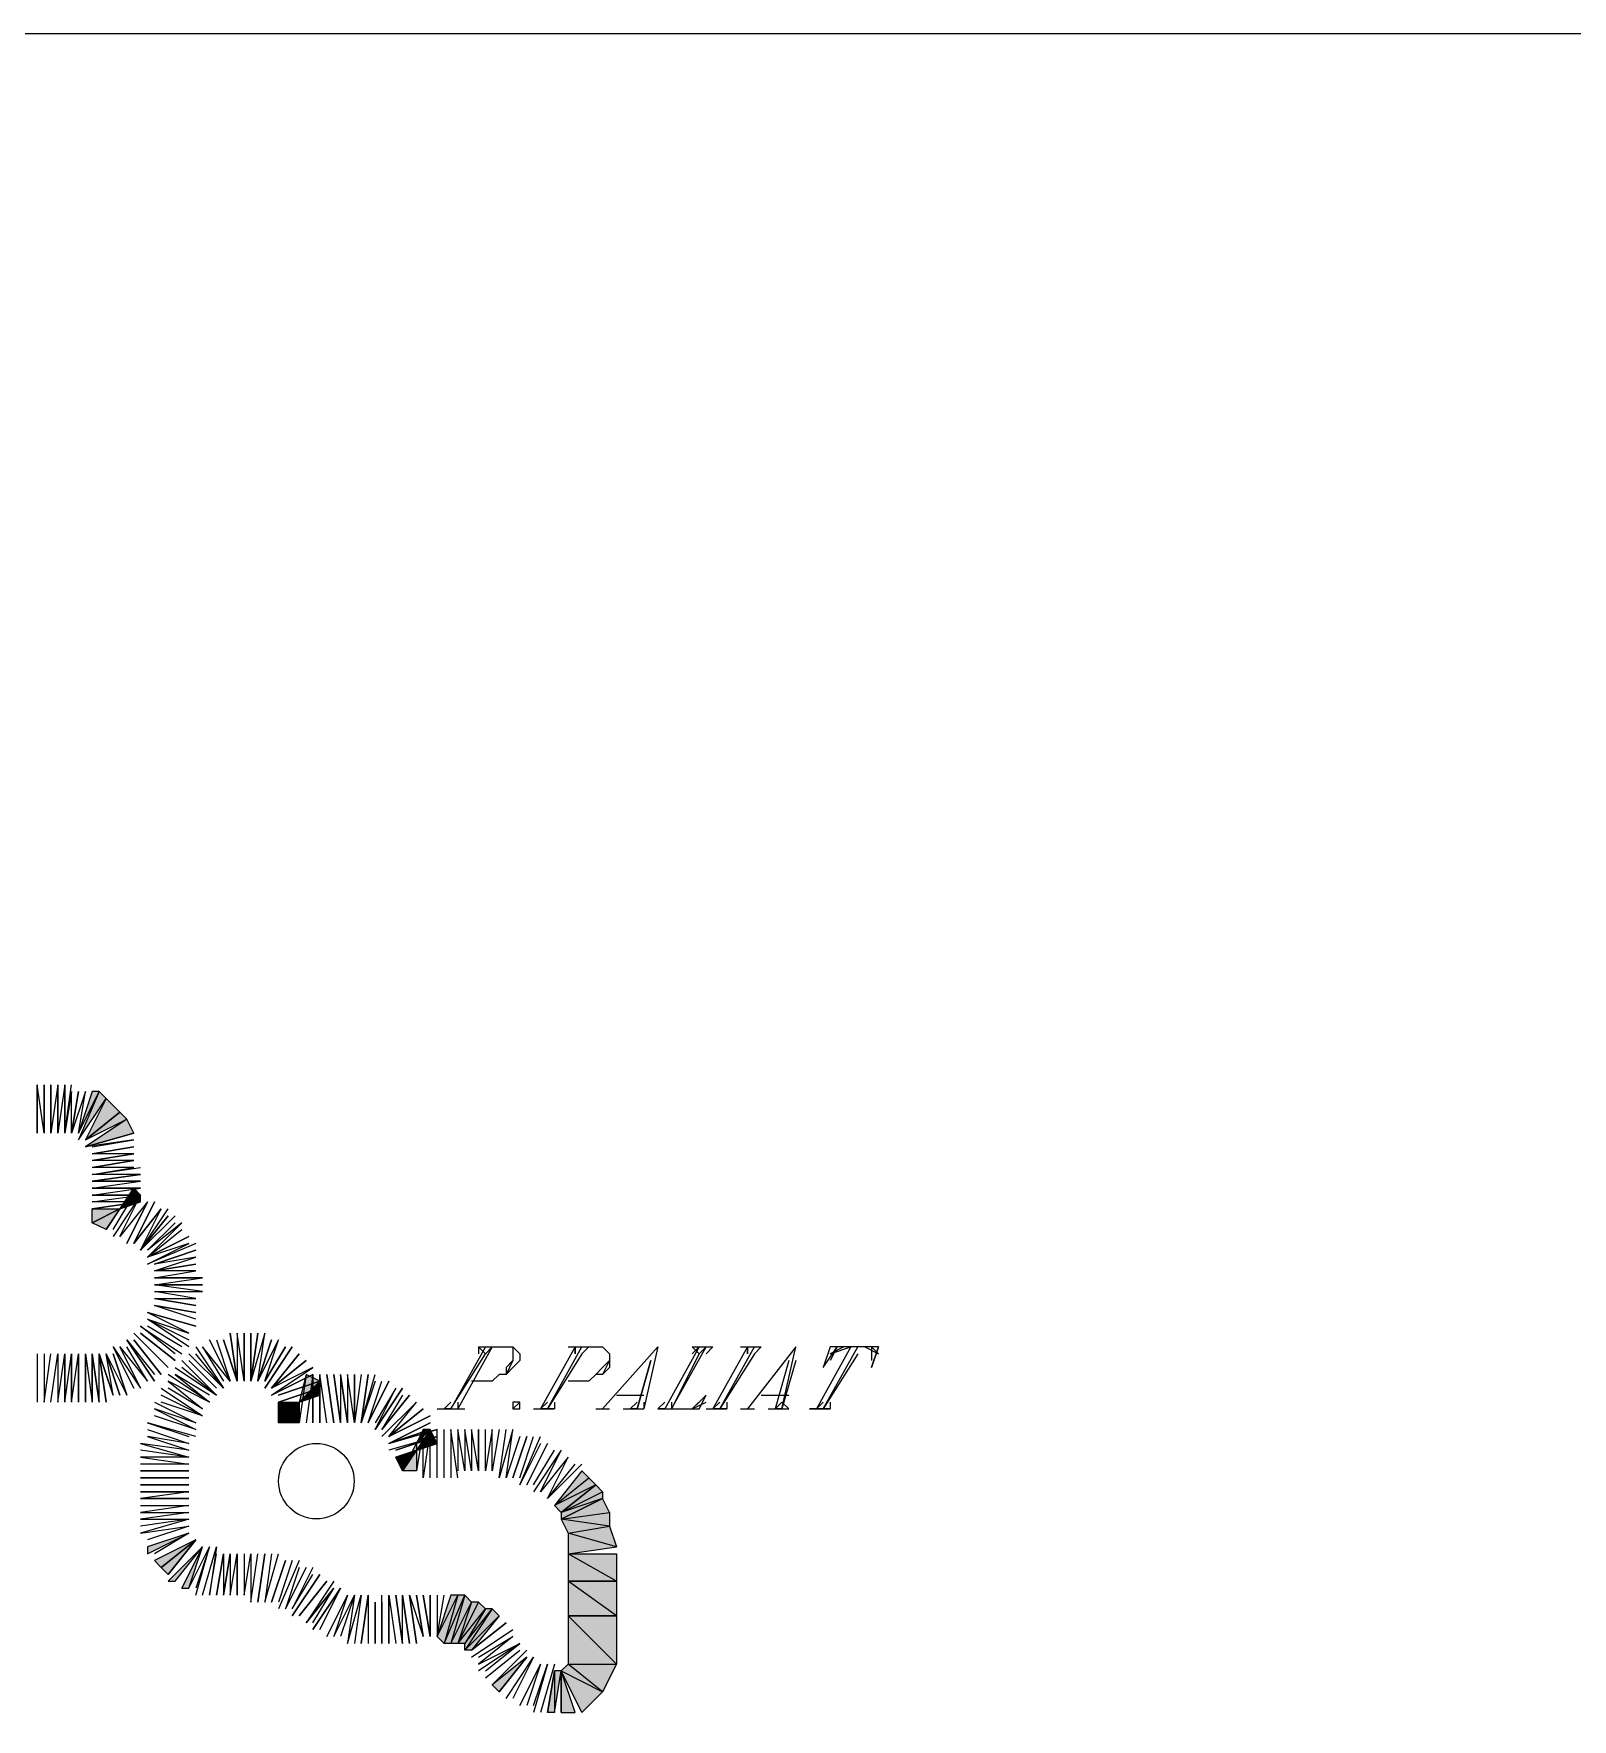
# Model space of a CAD drawing. Header units: millimetres. Extents: x 658 to 813, y 806 to 883.
# Drawn here: x 789.176 to 789.854, y 866.88 to 867.623 of the extents above; entities that cross this region are included whole.
import ezdxf

# ---------------------------------------------------------------- set-up
doc = ezdxf.new("R2010")
doc.units = ezdxf.units.MM
doc.header["$LTSCALE"] = 0.1
doc.linetypes.add('atContinuous2', pattern=[0])
doc.layers.add('arsir', color=14, linetype='Continuous', lineweight=0)
for name, color, linetype in [('pantai1', 7, 'Continuous'), ('SYMBOL', 7, 'Continuous'), ('TEXT', 8, 'Continuous'), ('zat_Mask_solid', 7, 'Continuous')]:
    doc.layers.add(name, color=color, linetype=linetype)

msp = doc.modelspace()

# ---------------------------------------------------------------- hatches: boundary and pattern name
at = {"layer": 'pantai1'}
for points in [[(789.20778, 867.15402), (789.20474, 867.15706), (789.19562, 867.13578)], [(789.21386, 867.14794), (789.20778, 867.15402), (789.19866, 867.13578)], [(789.2169, 867.1449), (789.21386, 867.14794), (789.19866, 867.13578)], [(789.21994, 867.13882), (789.2169, 867.1449), (789.19866, 867.13274)], [(789.21386, 867.10538), (789.22298, 867.11146), (789.21994, 867.1145)], [(789.21386, 867.10538), (789.20778, 867.09626), (789.2017, 867.0993)], [(789.2929, 867.02026), (789.30202, 867.02938), (789.29594, 867.03242)], [(789.2929, 867.02026), (789.2929, 867.01114), (789.28378, 867.01114)], [(789.34458, 867.00202), (789.35066, 867.0081), (789.34762, 867.0081)], [(789.34458, 867.00202), (789.34458, 866.98986), (789.3385, 866.98986)], [(789.34458, 866.99898), (789.3385, 866.98986), (789.33546, 866.99594)], [(789.40538, 866.97466), (789.42058, 866.98682), (789.41754, 866.98986)], [(789.42362, 866.98378), (789.40538, 866.97466), (789.42058, 866.98682)], [(789.40842, 866.97162), (789.42362, 866.98378), (789.40538, 866.97466)], [(789.40842, 866.96858), (789.4297, 866.97162), (789.42666, 866.9777)], [(789.40842, 866.96858), (789.42666, 866.9777), (789.40842, 866.97162)], [(789.4297, 866.96554), (789.40842, 866.96858), (789.4297, 866.97162)], [(789.41146, 866.9625), (789.4297, 866.96554), (789.40842, 866.96858)], [(789.22602, 866.95642), (789.22602, 866.95338), (789.24426, 866.9625)], [(789.22906, 866.95034), (789.2321, 866.9473), (789.2473, 866.95946)], [(789.2321, 866.9473), (789.23514, 866.94426), (789.2473, 866.95946)], [(789.23514, 866.94122), (789.23818, 866.94122), (789.25034, 866.95642)], [(789.24122, 866.93818), (789.24426, 866.93818), (789.25034, 866.95642)], [(789.37802, 866.89562), (789.38106, 866.89258), (789.39322, 866.90778)], [(789.40842, 866.88346), (789.4145, 866.88346), (789.40842, 866.9017)]]:
    msp.add_hatch(color=7, dxfattribs=at).paths.add_polyline_path(points)
h = msp.add_hatch(color=7, dxfattribs=at)
h.paths.add_polyline_path([(789.42666, 866.9777), (789.40842, 866.97162), (789.42666, 866.98074)], flags=17)
h.paths.add_polyline_path([(789.40842, 866.97162), (789.42666, 866.98074), (789.42362, 866.98378)])
h = msp.add_hatch(color=7, dxfattribs=at)
h.paths.add_polyline_path([(789.41146, 866.95338), (789.43274, 866.95642), (789.41146, 866.9625)])
h.paths.add_polyline_path([(789.43274, 866.95642), (789.41146, 866.9625), (789.4297, 866.96554)])
h = msp.add_hatch(color=7, dxfattribs=at)
h.paths.add_polyline_path([(789.41146, 866.94122), (789.43274, 866.94122), (789.41146, 866.95338)], flags=16)
h.paths.add_polyline_path([(789.43274, 866.94122), (789.41146, 866.95338), (789.43274, 866.95338)])
h = msp.add_hatch(color=7, dxfattribs=at)
h.paths.add_polyline_path([(789.41146, 866.92602), (789.43274, 866.92602), (789.41146, 866.94122)], flags=16)
h.paths.add_polyline_path([(789.43274, 866.92602), (789.41146, 866.94122), (789.43274, 866.94122)])
h = msp.add_hatch(color=7, dxfattribs=at)
h.paths.add_polyline_path([(789.35978, 866.93514), (789.3537, 866.9169), (789.36282, 866.93514)], flags=16)
h.paths.add_polyline_path([(789.3537, 866.9169), (789.36282, 866.93514), (789.35674, 866.91386)])
h = msp.add_hatch(color=7, dxfattribs=at)
h.paths.add_polyline_path([(789.36282, 866.93514), (789.35674, 866.91386), (789.36586, 866.93514)], flags=16)
h.paths.add_polyline_path([(789.35674, 866.91386), (789.36586, 866.93514), (789.35978, 866.91386)])
h = msp.add_hatch(color=7, dxfattribs=at)
h.paths.add_polyline_path([(789.36586, 866.93514), (789.35978, 866.91386), (789.3689, 866.9321)])
h.paths.add_polyline_path([(789.35978, 866.91386), (789.3689, 866.9321), (789.36282, 866.91386)], flags=17)
h = msp.add_hatch(color=7, dxfattribs=at)
h.paths.add_polyline_path([(789.37194, 866.9321), (789.36282, 866.91386), (789.37498, 866.92906)])
h.paths.add_polyline_path([(789.36282, 866.91386), (789.37498, 866.92906), (789.36586, 866.91386)], flags=17)
h = msp.add_hatch(color=7, dxfattribs=at)
h.paths.add_polyline_path([(789.37498, 866.92906), (789.36586, 866.91386), (789.37802, 866.92906)], flags=16)
h.paths.add_polyline_path([(789.36586, 866.91386), (789.37802, 866.92906), (789.36586, 866.91082)], flags=17)
h.paths.add_polyline_path([(789.37802, 866.92906), (789.36586, 866.91082), (789.38106, 866.92602)])
h.paths.add_polyline_path([(789.36586, 866.91082), (789.38106, 866.92602), (789.3689, 866.91082)], flags=17)
h = msp.add_hatch(color=7, dxfattribs=at)
h.paths.add_polyline_path([(789.41146, 866.90474), (789.43274, 866.90474), (789.41146, 866.92602)], flags=16)
h.paths.add_polyline_path([(789.43274, 866.90474), (789.41146, 866.92602), (789.43274, 866.92602)])
h = msp.add_hatch(color=7, dxfattribs=at)
h.paths.add_polyline_path([(789.40234, 866.88346), (789.40538, 866.9017), (789.40538, 866.88346)])
h.paths.add_polyline_path([(789.40538, 866.9017), (789.40538, 866.88346), (789.40842, 866.9017)])
at = {"layer": 'zat_Mask_solid'}
for points in [[(789.20474, 867.15706), (789.2017, 867.15706), (789.19562, 867.13882)], [(789.21386, 867.10538), (789.2017, 867.0993), (789.2017, 867.10538)], [(789.21386, 867.10538), (789.22298, 867.10842), (789.22298, 867.11146)], [(789.2929, 867.02026), (789.30202, 867.0233), (789.30202, 867.02938)], [(789.2929, 867.02026), (789.28378, 867.01114), (789.28378, 867.02026)], [(789.34458, 866.99898), (789.3537, 867.00202), (789.35066, 867.0081)], [(789.3689, 866.9321), (789.36282, 866.91386), (789.37194, 866.9321)], [(789.40842, 866.9017), (789.42666, 866.89258), (789.41146, 866.90474)], [(789.42666, 866.89258), (789.41146, 866.90474), (789.43274, 866.90474)], [(789.41754, 866.88346), (789.40842, 866.9017), (789.42666, 866.89258)]]:
    msp.add_hatch(color=7, dxfattribs=at).paths.add_polyline_path(points)

# ---------------------------------------------------------------- linework, layer by layer
at = {"layer": 'arsir', "color": 7}
msp.add_lwpolyline([(783.02818, 861.68742), (790.16922, 861.68742), (790.16922, 867.62334), (783.02818, 867.62334)], close=True, dxfattribs=at)
at = {"layer": 'pantai1', "color": 7, "linetype": 'atContinuous2'}
for p, q in [((789.41146, 866.9625), (789.4297, 866.96554)), ((789.4297, 866.96554), (789.43274, 866.95642)), ((789.43274, 866.95642), (789.41146, 866.9625)), ((789.41146, 866.9625), (789.41146, 866.95338)), ((789.43274, 866.95642), (789.41146, 866.9625)), ((789.41146, 866.95338), (789.43274, 866.95642)), ((789.43274, 866.94122), (789.41146, 866.95338)), ((789.41146, 866.95338), (789.41146, 866.94122)), ((789.43274, 866.94122), (789.41146, 866.95338)), ((789.41146, 866.95338), (789.43274, 866.95338)), ((789.43274, 866.95338), (789.43274, 866.94122)), ((789.43274, 866.92602), (789.41146, 866.94122)), ((789.41146, 866.94122), (789.41146, 866.92602)), ((789.43274, 866.92602), (789.41146, 866.94122)), ((789.41146, 866.94122), (789.43274, 866.94122)), ((789.41146, 866.94122), (789.43274, 866.94122)), ((789.43274, 866.94122), (789.43274, 866.92602)), ((789.41146, 866.92602), (789.43274, 866.92602)), ((789.40234, 866.88346), (789.40538, 866.9017)), ((789.40538, 866.9017), (789.40538, 866.88346)), ((789.40538, 866.9017), (789.40538, 866.88346)), ((789.40538, 866.88346), (789.40842, 866.9017)), ((789.40842, 866.9017), (789.40538, 866.9017)), ((789.40538, 866.88346), (789.40234, 866.88346))]:
    msp.add_line(p, q, dxfattribs=at)
at = {"layer": 'pantai1', "color": 7}
for points in [[(789.18042, 867.1601), (789.18042, 867.13882), (789.18042, 867.1601), (789.18042, 867.13882), (789.17738, 867.1601), (789.17738, 867.13882), (789.17738, 867.1601), (789.17738, 867.13882), (789.17738, 867.1601)], [(789.18954, 867.1601), (789.1865, 867.13882), (789.1865, 867.1601), (789.1865, 867.13882), (789.1865, 867.1601), (789.18346, 867.13882), (789.18346, 867.1601), (789.18346, 867.13882), (789.18346, 867.1601)], [(789.19258, 867.13882), (789.19258, 867.15706), (789.18954, 867.13882), (789.19258, 867.1601)], [(789.18954, 867.13882), (789.18954, 867.1601), (789.18954, 867.13882)], [(789.2017, 867.15706), (789.19562, 867.13882), (789.19866, 867.15706), (789.19258, 867.13882), (789.19562, 867.15706), (789.19258, 867.13882), (789.19562, 867.15706)], [(789.20778, 867.15402), (789.20474, 867.15706), (789.19562, 867.13578), (789.20778, 867.15402)], [(789.19562, 867.13882), (789.20474, 867.15706)], [(789.20474, 867.15706), (789.2017, 867.15706), (789.19562, 867.13882), (789.20474, 867.15706)], [(789.21386, 867.14794), (789.20778, 867.15402), (789.19866, 867.13578), (789.21386, 867.14794)], [(789.20778, 867.15402), (789.19866, 867.13578)], [(789.2169, 867.1449), (789.21386, 867.14794), (789.19866, 867.13578), (789.2169, 867.1449)], [(789.21386, 867.14794), (789.19866, 867.13578)], [(789.21994, 867.13882), (789.2169, 867.1449), (789.19866, 867.13274), (789.21994, 867.13882)], [(789.19866, 867.13578), (789.2169, 867.1449)], [(789.2017, 867.13274), (789.21994, 867.13578), (789.19866, 867.13274), (789.21994, 867.13882), (789.19866, 867.13274)], [(789.21994, 867.1297), (789.2017, 867.1297), (789.21994, 867.13274), (789.2017, 867.1297), (789.21994, 867.13274)], [(789.21994, 867.12666), (789.2017, 867.12666), (789.21994, 867.1297), (789.2017, 867.12666)], [(789.2017, 867.12058), (789.21994, 867.12362), (789.2017, 867.12362), (789.21994, 867.12666), (789.2017, 867.12362)], [(789.22298, 867.12058), (789.2017, 867.12058), (789.22298, 867.12362)], [(789.2017, 867.11754), (789.22298, 867.12058), (789.2017, 867.11754)], [(789.2017, 867.1145), (789.22298, 867.11754), (789.2017, 867.11754), (789.22298, 867.11754)], [(789.2017, 867.11146), (789.22298, 867.1145), (789.2017, 867.1145), (789.22298, 867.1145)], [(789.20778, 867.09626), (789.21994, 867.1145)], [(789.21386, 867.10538), (789.22298, 867.11146), (789.21994, 867.1145), (789.21386, 867.10538)], [(789.22298, 867.10842), (789.2017, 867.10538), (789.22298, 867.10842), (789.2017, 867.10842), (789.22298, 867.11146), (789.2017, 867.11146), (789.22298, 867.11146)], [(789.21386, 867.10538), (789.20778, 867.09626), (789.2017, 867.0993), (789.21386, 867.10538)], [(789.21386, 867.10538), (789.2017, 867.0993), (789.2017, 867.10538), (789.21386, 867.10538)], [(789.22602, 867.10842), (789.2169, 867.09018), (789.22602, 867.10842), (789.21386, 867.09322), (789.22298, 867.11146), (789.21082, 867.09322)], [(789.21082, 867.09626), (789.21994, 867.11146)], [(789.21386, 867.10538), (789.22298, 867.10842), (789.22298, 867.11146), (789.21386, 867.10538)], [(789.21994, 867.09018), (789.22906, 867.10842), (789.21994, 867.09018), (789.22906, 867.10842)], [(789.22298, 867.08714), (789.2321, 867.10538), (789.21994, 867.09018), (789.2321, 867.10538)], [(789.23818, 867.10234), (789.22298, 867.08714), (789.23514, 867.10234), (789.22298, 867.08714), (789.23514, 867.10538)], [(789.22602, 867.0841), (789.24122, 867.0993), (789.22602, 867.08714), (789.23818, 867.0993)], [(789.2473, 867.09018), (789.22602, 867.08106), (789.24426, 867.09018), (789.22602, 867.0841), (789.24426, 867.09322), (789.22602, 867.0841), (789.24122, 867.09626)], [(789.22906, 867.07802), (789.2473, 867.0841), (789.22906, 867.08106), (789.2473, 867.08714), (789.22906, 867.08106)], [(789.22906, 867.07498), (789.2473, 867.07802), (789.22906, 867.07802), (789.2473, 867.08106), (789.22906, 867.07802), (789.2473, 867.08106)], [(789.22906, 867.0689), (789.25034, 867.0689), (789.22906, 867.07194), (789.25034, 867.07194), (789.22906, 867.07194), (789.25034, 867.07498), (789.22906, 867.07498), (789.2473, 867.07498)], [(789.22906, 867.06586), (789.2473, 867.06586), (789.22906, 867.0689), (789.2473, 867.0689)], [(789.2473, 867.06282), (789.22906, 867.06586), (789.2473, 867.06282)], [(789.2473, 867.05674), (789.22906, 867.06282), (789.2473, 867.05978), (789.22906, 867.06282)], [(789.23818, 867.04154), (789.22298, 867.0537), (789.24122, 867.04154)], [(789.22602, 867.05674), (789.24426, 867.05066), (789.22602, 867.05978), (789.2473, 867.0537), (789.22602, 867.05978)], [(789.24426, 867.04458), (789.22602, 867.05674), (789.24426, 867.04762)], [(789.24122, 867.04458), (789.22602, 867.0537)], [(789.2169, 867.04762), (789.22906, 867.02938), (789.2169, 867.04762), (789.22906, 867.03242)], [(789.21994, 867.05066), (789.23514, 867.03546), (789.21994, 867.05066)], [(789.21994, 867.04762), (789.2321, 867.03242), (789.21994, 867.04762)], [(789.23818, 867.0385), (789.22298, 867.05066), (789.23818, 867.0385)], [(789.25642, 867.04762), (789.2625, 867.02938), (789.25338, 867.04762), (789.2625, 867.02938), (789.25034, 867.04458), (789.25946, 867.02938)], [(789.26858, 867.02938), (789.26554, 867.05066), (789.26554, 867.02938), (789.2625, 867.05066), (789.26554, 867.02938), (789.25946, 867.04762), (789.26554, 867.02938)], [(789.26858, 867.02938), (789.26858, 867.05066), (789.26858, 867.02938), (789.26858, 867.05066)], [(789.27466, 867.02938), (789.28074, 867.04762), (789.27466, 867.02938), (789.2777, 867.05066), (789.27162, 867.02938), (789.27466, 867.05066), (789.27162, 867.02938), (789.27162, 867.05066), (789.27162, 867.02938)], [(789.2777, 867.02938), (789.28682, 867.04458), (789.2777, 867.02938), (789.28378, 867.04762), (789.27466, 867.02938), (789.28378, 867.04762)], [(789.17738, 867.04154), (789.17738, 867.02026)], [(789.18042, 867.04154), (789.18042, 867.02026), (789.18346, 867.04154)], [(789.18346, 867.02026), (789.1865, 867.04154), (789.1865, 867.02026), (789.18954, 867.04154), (789.18954, 867.02026), (789.18954, 867.04154)], [(789.18954, 867.02026), (789.19258, 867.04154), (789.19258, 867.02026), (789.19258, 867.04154), (789.19258, 867.02026), (789.19562, 867.04154), (789.19562, 867.02026), (789.19562, 867.04154), (789.19562, 867.02026)], [(789.19866, 867.04154), (789.19866, 867.02026), (789.19866, 867.04154), (789.19866, 867.02026), (789.19866, 867.04154), (789.2017, 867.02026), (789.2017, 867.04154), (789.2017, 867.02026), (789.2017, 867.04154), (789.20474, 867.02026), (789.2017, 867.04154), (789.20474, 867.02026), (789.20474, 867.04154), (789.20778, 867.02026), (789.20474, 867.04154), (789.20778, 867.02026)], [(789.20474, 867.04154), (789.21082, 867.0233), (789.20474, 867.04154)], [(789.21082, 867.0233), (789.20778, 867.04154), (789.21386, 867.0233), (789.20778, 867.04154), (789.2169, 867.0233), (789.21082, 867.04154), (789.2169, 867.0233)], [(789.21082, 867.04458), (789.21994, 867.02634), (789.21082, 867.04458), (789.22298, 867.02634), (789.21386, 867.04458), (789.22298, 867.02634)], [(789.21386, 867.04458), (789.22602, 867.02938), (789.2169, 867.04458)], [(789.24122, 867.0385), (789.25642, 867.0233), (789.24122, 867.03546)], [(789.25946, 867.02634), (789.24426, 867.04154), (789.25946, 867.02634)], [(789.25642, 867.02634), (789.24426, 867.0385)], [(789.2473, 867.04458), (789.25946, 867.02634), (789.2473, 867.04154)], [(789.2777, 867.02634), (789.28986, 867.04458), (789.2777, 867.02634)], [(789.28074, 867.0233), (789.29898, 867.03546), (789.28074, 867.02634), (789.29594, 867.0385), (789.28074, 867.02634), (789.2929, 867.04154), (789.28074, 867.02634)], [(789.25338, 867.0233), (789.23818, 867.03242), (789.25338, 867.02026), (789.23514, 867.03242)], [(789.23818, 867.03546), (789.25642, 867.0233)], [(789.29898, 867.03242), (789.28074, 867.0233), (789.29898, 867.03242)], [(789.29594, 867.03242), (789.2929, 867.01114)], [(789.2929, 867.02026), (789.30202, 867.02938), (789.29594, 867.03242), (789.2929, 867.02026)], [(789.29898, 867.03242), (789.29898, 867.01114), (789.29898, 867.03242), (789.29594, 867.01114)], [(789.30506, 867.01114), (789.30202, 867.03242), (789.30202, 867.01114), (789.30202, 867.03242)], [(789.3081, 867.01114), (789.30506, 867.03242), (789.3081, 867.01114)], [(789.31114, 867.03242), (789.31114, 867.01114), (789.3081, 867.03242), (789.31114, 867.01114)], [(789.32026, 867.03242), (789.31722, 867.01114), (789.31722, 867.03242), (789.31722, 867.01114), (789.31418, 867.03242), (789.31418, 867.01114), (789.31114, 867.03242), (789.31418, 867.01114)], [(789.32634, 867.02938), (789.32026, 867.01114), (789.32634, 867.03242)], [(789.3233, 867.03242), (789.32026, 867.01114), (789.3233, 867.03242)], [(789.2321, 867.02634), (789.25034, 867.01418), (789.2321, 867.0233)], [(789.25338, 867.02026), (789.23514, 867.02938), (789.25034, 867.01722), (789.23514, 867.02634)], [(789.30202, 867.02938), (789.28378, 867.0233), (789.30202, 867.02938)], [(789.30202, 867.02634), (789.28378, 867.02026), (789.30202, 867.02634)], [(789.2929, 867.02026), (789.30202, 867.0233), (789.30202, 867.02938), (789.2929, 867.02026)], [(789.3233, 867.01114), (789.33242, 867.02938), (789.3233, 867.01114), (789.33242, 867.02938)], [(789.3233, 867.01114), (789.32938, 867.02938)], [(789.3385, 867.02634), (789.32634, 867.0081), (789.3385, 867.02634), (789.32634, 867.0081), (789.33546, 867.02634), (789.32634, 867.01114)], [(789.34154, 867.0233), (789.32938, 867.0081), (789.34154, 867.0233), (789.32938, 867.0081), (789.34154, 867.0233)], [(789.3385, 867.0233), (789.32938, 867.0081)], [(789.22906, 867.02026), (789.2473, 867.01114), (789.22906, 867.01722), (789.2473, 867.0081), (789.22906, 867.01418)], [(789.25034, 867.01418), (789.2321, 867.02026)], [(789.2929, 867.02026), (789.2929, 867.01114), (789.28378, 867.01114), (789.2929, 867.02026)], [(789.2929, 867.02026), (789.28378, 867.01114), (789.28378, 867.02026), (789.2929, 867.02026)], [(789.34762, 867.01722), (789.33242, 867.00506), (789.34762, 867.01722), (789.33242, 867.00506), (789.34458, 867.02026), (789.32938, 867.00506), (789.34458, 867.02026)], [(789.22602, 867.0081), (789.24426, 867.00202), (789.22602, 867.00506), (789.24426, 866.99898), (789.22298, 867.00202), (789.24426, 866.99594), (789.22298, 866.99898)], [(789.2473, 867.00506), (789.22602, 867.01114), (789.24426, 867.00506)], [(789.35066, 867.01418), (789.33242, 867.00506), (789.35066, 867.01418)], [(789.35066, 867.0081), (789.33242, 867.00202), (789.35066, 867.01114), (789.33242, 867.00202)], [(789.3537, 867.0081), (789.33242, 867.00202), (789.3537, 867.0081)], [(789.35066, 866.98682), (789.35066, 867.0081), (789.34762, 866.98682), (789.34762, 867.0081), (789.34458, 866.98986)], [(789.34458, 867.00202), (789.35066, 867.0081), (789.34762, 867.0081), (789.34458, 867.00202)], [(789.34458, 866.99898), (789.3537, 867.00202), (789.35066, 867.0081), (789.34458, 866.99898)], [(789.3537, 866.98682), (789.3537, 867.0081)], [(789.35674, 866.98682), (789.35674, 867.0081)], [(789.36282, 866.98682), (789.35978, 867.0081), (789.35978, 866.98682)], [(789.37194, 866.98986), (789.37194, 867.0081), (789.37194, 866.98986), (789.3689, 867.0081), (789.3689, 866.98986), (789.36586, 867.0081), (789.36586, 866.98986), (789.36282, 867.0081), (789.36282, 866.98986)], [(789.38106, 867.0081), (789.37802, 866.98986), (789.37802, 867.0081), (789.37498, 866.98986), (789.37498, 867.0081)], [(789.39018, 867.00506), (789.3841, 866.98682), (789.38714, 867.0081), (789.38106, 866.98682), (789.3841, 867.0081)], [(789.3537, 867.00506), (789.33546, 866.99898), (789.3537, 867.00506), (789.33242, 866.99898)], [(789.3537, 867.00202), (789.33546, 866.99594), (789.3537, 867.00202)], [(789.34458, 867.00202), (789.34458, 866.98986), (789.3385, 866.98986), (789.34458, 867.00202)], [(789.38714, 866.98682), (789.39322, 867.00506), (789.38714, 866.98682)], [(789.3993, 867.00202), (789.39018, 866.98378), (789.3993, 867.00506)], [(789.39018, 866.98682), (789.39626, 867.00506)], [(789.40234, 867.00202), (789.39322, 866.98378), (789.40234, 867.00202)], [(789.24426, 866.99594), (789.22298, 866.99594), (789.24426, 866.9929), (789.22298, 866.9929)], [(789.34458, 866.99898), (789.3385, 866.98986), (789.33546, 866.99594), (789.34458, 866.99898)], [(789.40234, 866.9777), (789.41146, 866.99594), (789.3993, 866.98074), (789.40842, 866.99898), (789.39626, 866.98074)], [(789.39626, 866.98378), (789.40538, 866.99898)], [(789.24426, 866.98986), (789.22298, 866.98986), (789.24426, 866.98986)], [(789.22298, 866.98682), (789.24426, 866.98682), (789.22298, 866.98682)], [(789.41754, 866.9929), (789.40234, 866.9777), (789.4145, 866.9929)], [(789.40538, 866.97466), (789.42058, 866.98682), (789.41754, 866.98986), (789.40538, 866.97466)], [(789.42362, 866.98378), (789.40538, 866.97466), (789.42058, 866.98682), (789.42362, 866.98378)], [(789.22298, 866.98378), (789.24426, 866.98378), (789.22298, 866.98378)], [(789.22298, 866.98074), (789.24426, 866.98074), (789.22298, 866.98074)], [(789.24426, 866.98074), (789.22298, 866.9777), (789.24426, 866.9777), (789.22298, 866.9777)], [(789.40842, 866.97162), (789.42362, 866.98378), (789.40538, 866.97466), (789.40842, 866.97162)], [(789.40842, 866.97162), (789.42666, 866.98074), (789.42362, 866.98378), (789.40842, 866.97162)], [(789.42666, 866.9777), (789.40842, 866.97162), (789.42666, 866.98074), (789.42666, 866.9777)], [(789.22298, 866.97466), (789.24426, 866.97466), (789.22298, 866.97162), (789.24426, 866.97162), (789.22298, 866.96858), (789.24426, 866.96858), (789.22298, 866.96554)], [(789.40842, 866.96858), (789.4297, 866.97162), (789.42666, 866.9777), (789.40842, 866.96858)], [(789.40842, 866.96858), (789.42666, 866.9777), (789.40842, 866.97162), (789.40842, 866.96858)], [(789.4297, 866.96554), (789.40842, 866.96858), (789.4297, 866.97162), (789.4297, 866.96554)], [(789.24426, 866.96858), (789.22298, 866.9625), (789.24426, 866.96554), (789.22602, 866.95946)], [(789.41146, 866.9625), (789.4297, 866.96554), (789.40842, 866.96858), (789.41146, 866.9625)], [(789.41146, 866.9625), (789.4297, 866.96554)], [(789.24426, 866.9625), (789.22602, 866.95642)], [(789.22602, 866.95642), (789.22602, 866.95338), (789.24426, 866.9625), (789.22602, 866.95642)], [(789.24426, 866.9625), (789.22906, 866.95338)], [(789.22906, 866.95034), (789.2321, 866.9473), (789.2473, 866.95946), (789.22906, 866.95034)], [(789.2473, 866.95946), (789.2321, 866.9473)], [(789.2321, 866.9473), (789.23514, 866.94426), (789.2473, 866.95946), (789.2321, 866.9473)], [(789.2473, 866.95946), (789.23514, 866.94426)], [(789.23514, 866.94122), (789.23818, 866.94122), (789.25034, 866.95642), (789.23514, 866.94122)], [(789.24122, 866.93818), (789.25034, 866.95642)], [(789.24122, 866.93818), (789.24426, 866.93818), (789.25034, 866.95642), (789.24122, 866.93818)], [(789.24426, 866.93818), (789.25338, 866.95642), (789.2473, 866.93818)], [(789.2473, 866.93514), (789.25338, 866.95642)], [(789.25034, 866.93514), (789.25642, 866.95642), (789.25338, 866.93514), (789.25642, 866.95338)], [(789.25946, 866.95338), (789.25642, 866.93514), (789.25946, 866.95338), (789.25946, 866.93514), (789.2625, 866.95338), (789.25946, 866.93514)], [(789.2625, 866.95338), (789.2625, 866.93514), (789.26554, 866.95338), (789.26554, 866.93514), (789.26554, 866.95338)], [(789.26858, 866.95338), (789.26858, 866.93514), (789.27162, 866.95338), (789.27162, 866.9321), (789.27466, 866.95338)], [(789.2777, 866.95338), (789.27466, 866.9321), (789.2777, 866.95338)], [(789.28074, 866.95338), (789.2777, 866.9321), (789.28378, 866.95338)], [(789.28682, 866.95034), (789.28074, 866.9321), (789.28682, 866.95034)], [(789.28986, 866.95034), (789.28378, 866.9321)], [(789.2929, 866.95034), (789.28378, 866.92906)], [(789.41146, 866.95338), (789.43274, 866.95338)], [(789.2929, 866.9473), (789.28682, 866.92906), (789.29594, 866.9473), (789.28682, 866.92906)], [(789.29898, 866.9473), (789.28986, 866.92906), (789.29898, 866.94426)], [(789.28986, 866.92602), (789.30202, 866.94426), (789.28986, 866.92602)], [(789.2929, 866.92602), (789.30506, 866.94122), (789.2929, 866.92602), (789.30506, 866.94122)], [(789.3081, 866.94122), (789.29594, 866.92298), (789.3081, 866.93818), (789.29594, 866.92298)], [(789.43274, 866.94122), (789.41146, 866.94122)], [(789.29898, 866.92298), (789.3081, 866.93818)], [(789.29898, 866.91994), (789.31114, 866.93818), (789.29898, 866.91994)], [(789.30202, 866.91994), (789.31114, 866.93818), (789.30202, 866.91994)], [(789.30506, 866.9169), (789.31418, 866.93514), (789.30506, 866.9169)], [(789.31418, 866.93514), (789.3081, 866.9169), (789.31722, 866.93514), (789.31114, 866.9169)], [(789.31722, 866.93514), (789.31418, 866.91386), (789.32026, 866.93514), (789.31722, 866.91386)], [(789.3233, 866.93514), (789.32026, 866.91386), (789.3233, 866.93514), (789.3233, 866.91386)], [(789.32938, 866.9321), (789.32938, 866.91386), (789.32938, 866.93514)], [(789.33242, 866.93514), (789.33242, 866.91386), (789.33242, 866.93514), (789.33546, 866.91386)], [(789.33546, 866.93514), (789.3385, 866.91386), (789.33546, 866.93514)], [(789.3385, 866.91386), (789.3385, 866.93514), (789.34154, 866.91386), (789.3385, 866.93514)], [(789.34154, 866.93514), (789.34458, 866.91386), (789.34154, 866.93514), (789.34762, 866.9169), (789.34458, 866.93514), (789.34762, 866.9169)], [(789.34762, 866.93514), (789.35066, 866.9169), (789.34762, 866.93514)], [(789.35066, 866.9169), (789.35066, 866.93514), (789.35066, 866.9169)], [(789.3537, 866.93514), (789.3537, 866.9169), (789.35674, 866.93514)], [(789.35978, 866.93514), (789.3537, 866.9169), (789.36282, 866.93514), (789.35978, 866.93514)], [(789.3537, 866.9169), (789.36282, 866.93514), (789.35674, 866.91386), (789.3537, 866.9169)], [(789.36282, 866.93514), (789.35674, 866.91386), (789.36586, 866.93514), (789.36282, 866.93514)], [(789.35674, 866.91386), (789.36586, 866.93514), (789.35978, 866.91386), (789.35674, 866.91386)], [(789.36586, 866.93514), (789.35978, 866.91386), (789.3689, 866.9321), (789.36586, 866.93514)], [(789.32634, 866.9321), (789.32634, 866.91386), (789.32634, 866.9321)], [(789.35978, 866.91386), (789.3689, 866.9321), (789.36282, 866.91386), (789.35978, 866.91386)], [(789.3689, 866.9321), (789.36282, 866.91386), (789.37194, 866.9321), (789.3689, 866.9321)], [(789.37194, 866.9321), (789.36282, 866.91386), (789.37498, 866.92906), (789.37194, 866.9321)], [(789.36282, 866.91386), (789.37498, 866.92906), (789.36586, 866.91386), (789.36282, 866.91386)], [(789.37498, 866.92906), (789.36586, 866.91386), (789.37802, 866.92906), (789.37498, 866.92906)], [(789.36586, 866.91386), (789.37802, 866.92906), (789.36586, 866.91082), (789.36586, 866.91386)], [(789.37802, 866.92906), (789.36586, 866.91082), (789.38106, 866.92602), (789.37802, 866.92906)], [(789.36586, 866.91082), (789.38106, 866.92602), (789.3689, 866.91082), (789.36586, 866.91082)], [(789.38106, 866.92602), (789.3689, 866.91082), (789.3841, 866.92298), (789.3689, 866.91082)], [(789.3689, 866.90778), (789.38714, 866.91994)], [(789.43274, 866.92602), (789.41146, 866.92602)], [(789.41146, 866.90474), (789.43274, 866.90474), (789.41146, 866.92602), (789.41146, 866.90474)], [(789.43274, 866.90474), (789.41146, 866.92602), (789.43274, 866.92602), (789.43274, 866.90474)], [(789.37194, 866.90778), (789.38714, 866.9169), (789.37194, 866.90474), (789.39018, 866.91386), (789.37194, 866.9017)], [(789.37498, 866.9017), (789.39018, 866.91386)], [(789.37498, 866.89866), (789.39018, 866.91082)], [(789.39322, 866.91082), (789.37802, 866.89562)], [(789.37802, 866.89562), (789.38106, 866.89258), (789.39322, 866.90778), (789.37802, 866.89562)], [(789.39322, 866.90778), (789.38106, 866.89258)], [(789.3841, 866.88954), (789.39626, 866.90778), (789.38714, 866.88954)], [(789.3993, 866.90474), (789.39018, 866.8865), (789.3993, 866.90474), (789.39322, 866.8865)], [(789.39626, 866.8865), (789.40234, 866.90474), (789.39626, 866.88346)], [(789.40538, 866.90474), (789.3993, 866.88346)], [(789.40842, 866.9017), (789.42666, 866.89258), (789.41146, 866.90474), (789.40842, 866.9017)], [(789.42666, 866.89258), (789.41146, 866.90474), (789.43274, 866.90474), (789.42666, 866.89258)], [(789.40234, 866.88346), (789.40538, 866.9017), (789.40234, 866.88346)], [(789.40842, 866.88346), (789.40842, 866.9017)], [(789.40842, 866.88346), (789.4145, 866.88346), (789.40842, 866.9017), (789.40842, 866.88346)], [(789.4145, 866.88346), (789.40842, 866.9017)], [(789.41754, 866.88346), (789.40842, 866.9017), (789.42666, 866.89258), (789.41754, 866.88346)]]:
    msp.add_lwpolyline(points, dxfattribs=at)
at = {"layer": 'SYMBOL', "color": 7, "linetype": 'atContinuous2'}
msp.add_circle((789.30047, 866.98538), 0.01664, dxfattribs=at)
at = {"layer": 'TEXT', "color": 7}
for points in [[(789.37498, 867.04458), (789.35978, 867.01722), (789.37498, 867.04154)], [(789.37802, 867.04458), (789.36282, 867.01722)], [(789.37194, 867.04458), (789.38714, 867.04458), (789.39018, 867.04154), (789.39018, 867.0385), (789.38714, 867.03546), (789.3841, 867.03242), (789.38106, 867.03242), (789.37802, 867.02938), (789.3689, 867.02938)], [(789.37498, 867.04154), (789.37194, 867.04458), (789.37194, 867.04154)], [(789.37802, 867.04458), (789.37498, 867.04154), (789.37802, 867.04458)], [(789.38714, 867.04458), (789.38714, 867.04154), (789.38714, 867.0385), (789.3841, 867.03242), (789.38106, 867.03242), (789.37802, 867.02938)], [(789.38714, 867.04154), (789.38714, 867.0385), (789.3841, 867.03546), (789.3841, 867.03242)], [(789.4145, 867.04458), (789.3993, 867.01722)], [(789.41754, 867.04154), (789.40234, 867.01722), (789.41754, 867.04458)], [(789.41146, 867.04458), (789.42666, 867.04458), (789.4297, 867.04154), (789.4297, 867.0385), (789.4297, 867.03546), (789.42666, 867.03242), (789.42362, 867.03242), (789.42058, 867.02938), (789.41146, 867.02938)], [(789.4145, 867.04458), (789.4145, 867.04154), (789.4145, 867.04458)], [(789.42058, 867.04458), (789.41754, 867.04154), (789.42058, 867.04458)], [(789.42666, 867.04458), (789.4297, 867.04154), (789.4297, 867.0385), (789.42666, 867.03242), (789.42362, 867.03242), (789.42058, 867.02938)], [(789.4297, 867.04154), (789.4297, 867.0385), (789.42666, 867.03546), (789.42362, 867.03242)], [(789.45098, 867.04458), (789.42666, 867.01722)], [(789.44794, 867.0385), (789.44186, 867.01722), (789.44794, 867.0385)], [(789.45098, 867.04458), (789.4449, 867.01722)], [(789.46922, 867.04458), (789.45402, 867.01722)], [(789.46922, 867.04154), (789.45706, 867.01722), (789.47226, 867.04458)], [(789.46618, 867.04458), (789.4753, 867.04458)], [(789.46618, 867.04458), (789.46922, 867.04154)], [(789.46922, 867.04458), (789.46618, 867.04154)], [(789.47226, 867.04458), (789.46922, 867.04154)], [(789.4753, 867.04458), (789.47226, 867.04154)], [(789.4905, 867.04458), (789.4753, 867.01722)], [(789.49354, 867.04154), (789.47834, 867.01722), (789.49354, 867.04458)], [(789.48746, 867.04458), (789.49658, 867.04458)], [(789.4905, 867.04458), (789.4905, 867.04154), (789.4905, 867.04458)], [(789.51178, 867.04458), (789.4905, 867.01722)], [(789.49658, 867.04458), (789.49354, 867.04154), (789.49658, 867.04458)], [(789.50874, 867.0385), (789.50266, 867.01722)], [(789.51178, 867.0385), (789.5057, 867.01722), (789.51178, 867.04458)], [(789.5361, 867.04458), (789.5209, 867.01722)], [(789.52698, 867.04458), (789.52394, 867.03546)], [(789.53914, 867.04154), (789.52394, 867.01722), (789.53914, 867.04458)], [(789.52394, 867.03546), (789.53002, 867.04458), (789.52698, 867.0385)], [(789.54522, 867.03546), (789.54826, 867.04458), (789.52698, 867.04458)], [(789.53306, 867.04458), (789.52698, 867.04154), (789.5361, 867.04458)], [(789.54218, 867.04458), (789.54826, 867.04154), (789.54522, 867.04458), (789.54522, 867.0385)], [(789.54826, 867.04458), (789.54522, 867.03546)], [(789.43274, 867.0233), (789.4449, 867.0233)], [(789.45098, 867.01722), (789.46922, 867.01722), (789.47226, 867.0233)], [(789.46618, 867.01722), (789.47226, 867.0233)], [(789.49658, 867.0233), (789.50874, 867.0233)], [(789.3537, 867.01722), (789.36586, 867.01722)], [(789.35978, 867.01722), (789.35674, 867.01722), (789.35978, 867.02026)], [(789.36282, 867.02026), (789.36282, 867.01722)], [(789.39018, 867.02026), (789.38714, 867.02026), (789.38714, 867.01722), (789.39018, 867.01722), (789.39018, 867.02026)], [(789.38714, 867.02026), (789.38714, 867.01722), (789.39018, 867.02026), (789.38714, 867.02026)], [(789.39626, 867.01722), (789.40538, 867.01722)], [(789.40538, 867.02026), (789.40538, 867.01722), (789.40234, 867.01722), (789.3993, 867.01722), (789.40234, 867.02026)], [(789.42362, 867.01722), (789.4297, 867.01722)], [(789.42362, 867.01722), (789.42666, 867.01722), (789.4297, 867.01722)], [(789.43578, 867.01722), (789.4449, 867.01722)], [(789.44186, 867.01722), (789.43882, 867.01722), (789.44186, 867.02026)], [(789.4449, 867.02026), (789.4449, 867.01722)], [(789.45402, 867.01722), (789.45098, 867.01722), (789.45402, 867.02026)], [(789.45706, 867.02026), (789.45706, 867.01722), (789.4601, 867.01722)], [(789.46314, 867.01722), (789.46922, 867.01722)], [(789.46922, 867.02026), (789.46618, 867.01722), (789.47226, 867.02026)], [(789.47226, 867.01722), (789.48138, 867.01722)], [(789.48138, 867.02026), (789.48138, 867.01722), (789.47834, 867.01722), (789.4753, 867.01722), (789.47834, 867.02026)], [(789.48746, 867.01722), (789.49354, 867.01722)], [(789.48746, 867.01722), (789.4905, 867.01722)], [(789.49962, 867.01722), (789.50874, 867.01722)], [(789.5057, 867.01722), (789.50266, 867.01722), (789.5057, 867.02026), (789.50874, 867.01722)], [(789.51786, 867.01722), (789.52698, 867.01722)], [(789.52394, 867.01722), (789.51786, 867.01722)], [(789.52394, 867.02026), (789.5209, 867.01722)], [(789.52698, 867.02026), (789.52698, 867.01722), (789.52394, 867.01722)]]:
    msp.add_lwpolyline(points, dxfattribs=at)

doc.saveas('drawing.dxf')
